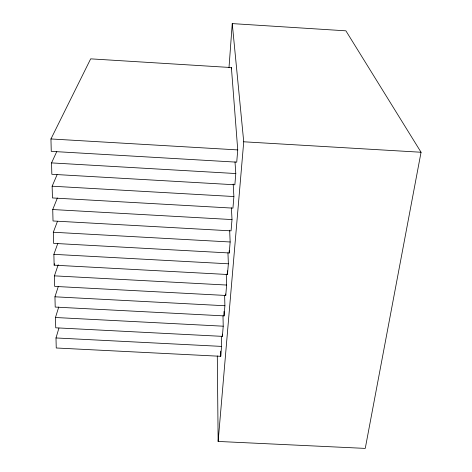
<?xml version="1.0" encoding="UTF-8"?>
<svg xmlns="http://www.w3.org/2000/svg" width="472" height="472" viewBox="0 0 472 472"><rect width="100%" height="100%" fill="white"/><g stroke="black" fill="none" stroke-linecap="round" stroke-linejoin="round"><path stroke-width="0.71" d="M228.997 67.649L232.248 23.6L345.899 30.827L421.053 152.25L365.257 448.4L218.141 441.444L217.297 355.923M231.292 68.941L231.398 67.561L90.671 58.852L50.946 138.957L51.259 151.364L236.726 162.162L237.735 149.913L231.398 67.561M58.935 328.087L55.991 337.958L56.245 347.988L220.743 356.307L221.557 346.401L221.374 336.111M58.746 306.989L55.472 317.508L55.737 327.804L222.383 336.365L223.221 326.193L222.99 315.874M58.369 286.292L54.947 296.805L55.206 307.077L224.07 315.892L224.902 305.744L224.631 295.472M58.209 264.739L54.416 275.854L54.687 286.398L225.752 295.46L226.607 285.047L226.265 274.043M57.849 243.275L53.873 254.343L54.144 265.17L227.475 274.498L228.359 263.801L227.952 252.815M57.484 221.256L53.312 232.248L53.596 243.369L229.25 252.968L230.153 241.983L229.652 230.224M231.416 207.798L232 219.568L231.068 230.855L53.023 220.973L52.734 209.538L57.389 197.98M233.174 184.039L233.894 196.535L232.938 208.128L52.439 197.951L52.144 186.204L57.082 174.717M235.009 161.813L235.788 173.543L234.861 184.776L51.843 174.286L51.554 162.905L56.752 151.6M218.141 441.444L243.729 141.789L232.248 23.6M54.144 265.17L54.634 263.777M55.472 317.508L223.221 326.193M55.991 337.958L221.557 346.401M54.416 275.854L226.607 285.047M54.947 296.805L224.902 305.744M53.312 232.248L230.153 241.983M53.873 254.343L228.359 263.801M52.144 186.204L233.894 196.535M52.734 209.538L232 219.568M243.729 141.789L421.053 152.25M50.946 138.957L237.735 149.913M51.554 162.905L235.788 173.543M229.162 250.762L229.25 252.968M227.351 270.816L227.475 274.498M225.71 293.991L225.752 295.46M223.964 311.479L224.07 315.892M222.341 334.158L222.383 336.365M220.66 351.156L220.743 356.307"/></g></svg>
